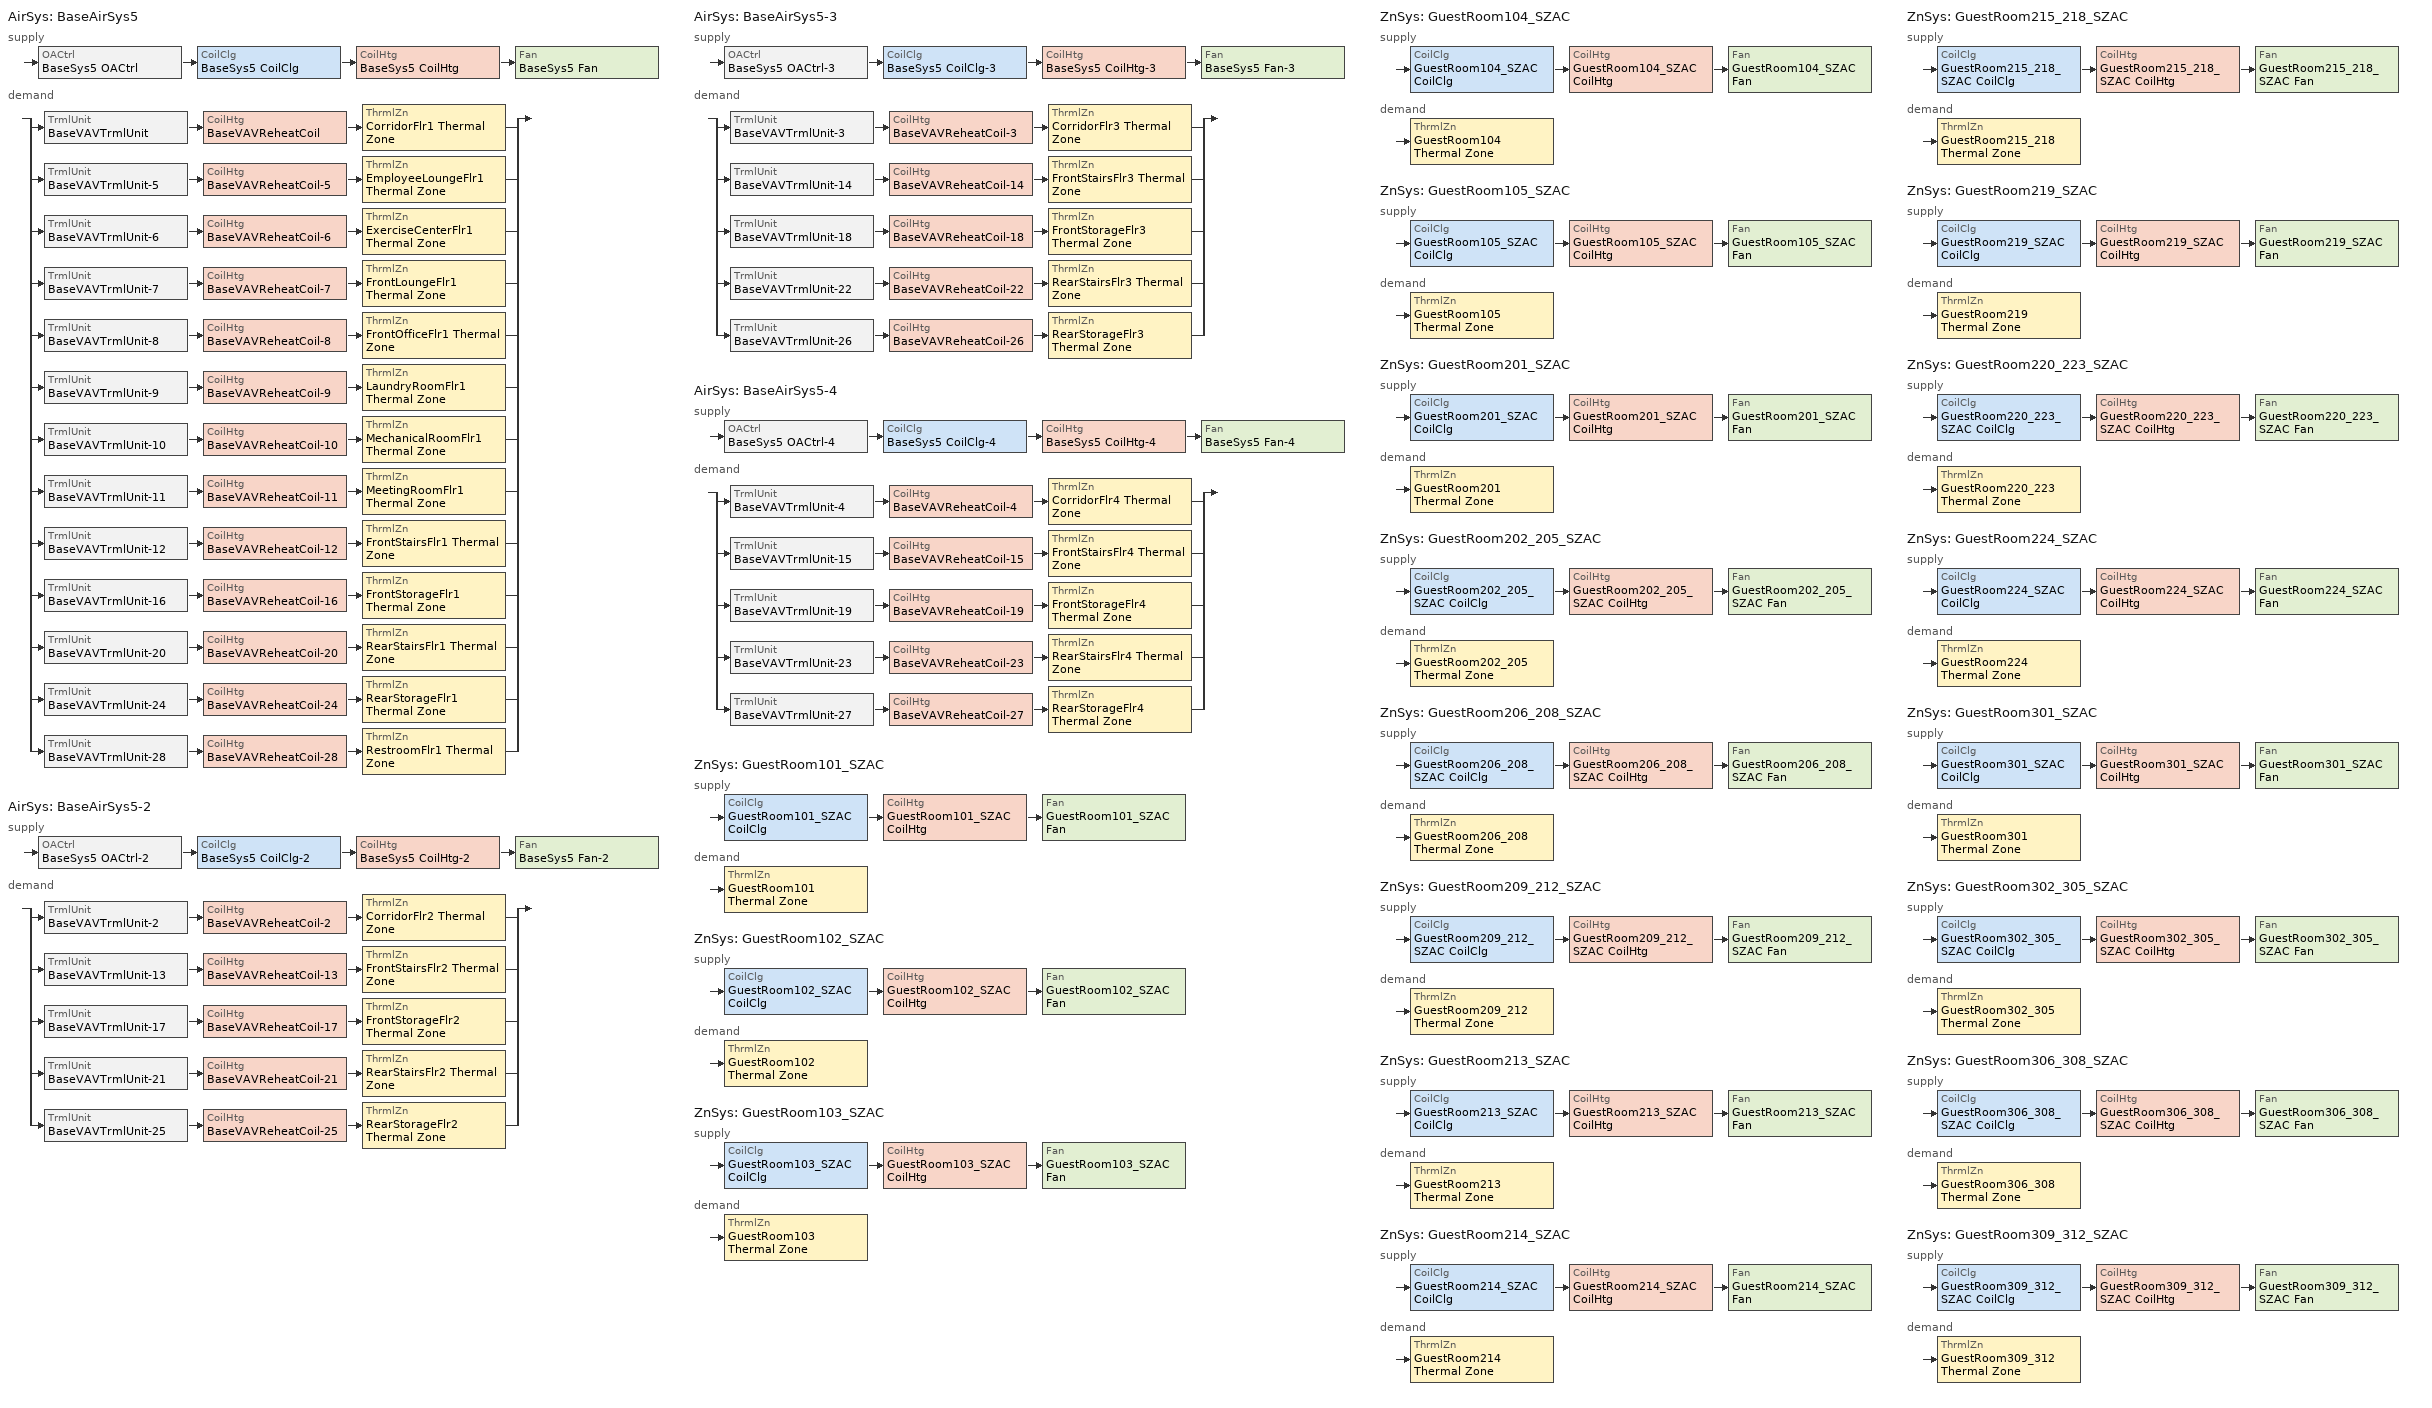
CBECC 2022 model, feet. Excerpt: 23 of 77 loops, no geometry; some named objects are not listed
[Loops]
AirSys 'BaseAirSys5'
 supply: OACtrl 'BaseSys5 OACtrl' > CoilClg 'BaseSys5 CoilClg' > CoilHtg 'BaseSys5 CoilHtg' > Fan 'BaseSys5 Fan'
 demand: split
  | TrmlUnit 'BaseVAVTrmlUnit' > CoilHtg 'BaseVAVReheatCoil' > ThrmlZn 'CorridorFlr1 Thermal Zone'
  | TrmlUnit 'BaseVAVTrmlUnit-5' > CoilHtg 'BaseVAVReheatCoil-5' > ThrmlZn 'EmployeeLoungeFlr1 Thermal Zone'
  | TrmlUnit 'BaseVAVTrmlUnit-6' > CoilHtg 'BaseVAVReheatCoil-6' > ThrmlZn 'ExerciseCenterFlr1 Thermal Zone'
  | TrmlUnit 'BaseVAVTrmlUnit-7' > CoilHtg 'BaseVAVReheatCoil-7' > ThrmlZn 'FrontLoungeFlr1 Thermal Zone'
  | TrmlUnit 'BaseVAVTrmlUnit-8' > CoilHtg 'BaseVAVReheatCoil-8' > ThrmlZn 'FrontOfficeFlr1 Thermal Zone'
  | TrmlUnit 'BaseVAVTrmlUnit-9' > CoilHtg 'BaseVAVReheatCoil-9' > ThrmlZn 'LaundryRoomFlr1 Thermal Zone'
  | TrmlUnit 'BaseVAVTrmlUnit-10' > CoilHtg 'BaseVAVReheatCoil-10' > ThrmlZn 'MechanicalRoomFlr1 Thermal Zone'
  | TrmlUnit 'BaseVAVTrmlUnit-11' > CoilHtg 'BaseVAVReheatCoil-11' > ThrmlZn 'MeetingRoomFlr1 Thermal Zone'
  | TrmlUnit 'BaseVAVTrmlUnit-12' > CoilHtg 'BaseVAVReheatCoil-12' > ThrmlZn 'FrontStairsFlr1 Thermal Zone'
  | TrmlUnit 'BaseVAVTrmlUnit-16' > CoilHtg 'BaseVAVReheatCoil-16' > ThrmlZn 'FrontStorageFlr1 Thermal Zone'
  | TrmlUnit 'BaseVAVTrmlUnit-20' > CoilHtg 'BaseVAVReheatCoil-20' > ThrmlZn 'RearStairsFlr1 Thermal Zone'
  | TrmlUnit 'BaseVAVTrmlUnit-24' > CoilHtg 'BaseVAVReheatCoil-24' > ThrmlZn 'RearStorageFlr1 Thermal Zone'
  | TrmlUnit 'BaseVAVTrmlUnit-28' > CoilHtg 'BaseVAVReheatCoil-28' > ThrmlZn 'RestroomFlr1 Thermal Zone'
AirSys 'BaseAirSys5-2'
 supply: OACtrl 'BaseSys5 OACtrl-2' > CoilClg 'BaseSys5 CoilClg-2' > CoilHtg 'BaseSys5 CoilHtg-2' > Fan 'BaseSys5 Fan-2'
 demand: split
  | TrmlUnit 'BaseVAVTrmlUnit-2' > CoilHtg 'BaseVAVReheatCoil-2' > ThrmlZn 'CorridorFlr2 Thermal Zone'
  | TrmlUnit 'BaseVAVTrmlUnit-13' > CoilHtg 'BaseVAVReheatCoil-13' > ThrmlZn 'FrontStairsFlr2 Thermal Zone'
  | TrmlUnit 'BaseVAVTrmlUnit-17' > CoilHtg 'BaseVAVReheatCoil-17' > ThrmlZn 'FrontStorageFlr2 Thermal Zone'
  | TrmlUnit 'BaseVAVTrmlUnit-21' > CoilHtg 'BaseVAVReheatCoil-21' > ThrmlZn 'RearStairsFlr2 Thermal Zone'
  | TrmlUnit 'BaseVAVTrmlUnit-25' > CoilHtg 'BaseVAVReheatCoil-25' > ThrmlZn 'RearStorageFlr2 Thermal Zone'
AirSys 'BaseAirSys5-3'
 supply: OACtrl 'BaseSys5 OACtrl-3' > CoilClg 'BaseSys5 CoilClg-3' > CoilHtg 'BaseSys5 CoilHtg-3' > Fan 'BaseSys5 Fan-3'
 demand: split
  | TrmlUnit 'BaseVAVTrmlUnit-3' > CoilHtg 'BaseVAVReheatCoil-3' > ThrmlZn 'CorridorFlr3 Thermal Zone'
  | TrmlUnit 'BaseVAVTrmlUnit-14' > CoilHtg 'BaseVAVReheatCoil-14' > ThrmlZn 'FrontStairsFlr3 Thermal Zone'
  | TrmlUnit 'BaseVAVTrmlUnit-18' > CoilHtg 'BaseVAVReheatCoil-18' > ThrmlZn 'FrontStorageFlr3 Thermal Zone'
  | TrmlUnit 'BaseVAVTrmlUnit-22' > CoilHtg 'BaseVAVReheatCoil-22' > ThrmlZn 'RearStairsFlr3 Thermal Zone'
  | TrmlUnit 'BaseVAVTrmlUnit-26' > CoilHtg 'BaseVAVReheatCoil-26' > ThrmlZn 'RearStorageFlr3 Thermal Zone'
AirSys 'BaseAirSys5-4'
 supply: OACtrl 'BaseSys5 OACtrl-4' > CoilClg 'BaseSys5 CoilClg-4' > CoilHtg 'BaseSys5 CoilHtg-4' > Fan 'BaseSys5 Fan-4'
 demand: split
  | TrmlUnit 'BaseVAVTrmlUnit-4' > CoilHtg 'BaseVAVReheatCoil-4' > ThrmlZn 'CorridorFlr4 Thermal Zone'
  | TrmlUnit 'BaseVAVTrmlUnit-15' > CoilHtg 'BaseVAVReheatCoil-15' > ThrmlZn 'FrontStairsFlr4 Thermal Zone'
  | TrmlUnit 'BaseVAVTrmlUnit-19' > CoilHtg 'BaseVAVReheatCoil-19' > ThrmlZn 'FrontStorageFlr4 Thermal Zone'
  | TrmlUnit 'BaseVAVTrmlUnit-23' > CoilHtg 'BaseVAVReheatCoil-23' > ThrmlZn 'RearStairsFlr4 Thermal Zone'
  | TrmlUnit 'BaseVAVTrmlUnit-27' > CoilHtg 'BaseVAVReheatCoil-27' > ThrmlZn 'RearStorageFlr4 Thermal Zone'
ZnSys 'GuestRoom101_SZAC'
 supply: CoilClg 'GuestRoom101_SZAC CoilClg' > CoilHtg 'GuestRoom101_SZAC CoilHtg' > Fan 'GuestRoom101_SZAC Fan'
 demand: ThrmlZn 'GuestRoom101 Thermal Zone'
ZnSys 'GuestRoom102_SZAC'
 supply: CoilClg 'GuestRoom102_SZAC CoilClg' > CoilHtg 'GuestRoom102_SZAC CoilHtg' > Fan 'GuestRoom102_SZAC Fan'
 demand: ThrmlZn 'GuestRoom102 Thermal Zone'
ZnSys 'GuestRoom103_SZAC'
 supply: CoilClg 'GuestRoom103_SZAC CoilClg' > CoilHtg 'GuestRoom103_SZAC CoilHtg' > Fan 'GuestRoom103_SZAC Fan'
 demand: ThrmlZn 'GuestRoom103 Thermal Zone'
ZnSys 'GuestRoom104_SZAC'
 supply: CoilClg 'GuestRoom104_SZAC CoilClg' > CoilHtg 'GuestRoom104_SZAC CoilHtg' > Fan 'GuestRoom104_SZAC Fan'
 demand: ThrmlZn 'GuestRoom104 Thermal Zone'
ZnSys 'GuestRoom105_SZAC'
 supply: CoilClg 'GuestRoom105_SZAC CoilClg' > CoilHtg 'GuestRoom105_SZAC CoilHtg' > Fan 'GuestRoom105_SZAC Fan'
 demand: ThrmlZn 'GuestRoom105 Thermal Zone'
ZnSys 'GuestRoom201_SZAC'
 supply: CoilClg 'GuestRoom201_SZAC CoilClg' > CoilHtg 'GuestRoom201_SZAC CoilHtg' > Fan 'GuestRoom201_SZAC Fan'
 demand: ThrmlZn 'GuestRoom201 Thermal Zone'
ZnSys 'GuestRoom202_205_SZAC'
 supply: CoilClg 'GuestRoom202_205_SZAC CoilClg' > CoilHtg 'GuestRoom202_205_SZAC CoilHtg' > Fan 'GuestRoom202_205_SZAC Fan'
 demand: ThrmlZn 'GuestRoom202_205 Thermal Zone'
ZnSys 'GuestRoom206_208_SZAC'
 supply: CoilClg 'GuestRoom206_208_SZAC CoilClg' > CoilHtg 'GuestRoom206_208_SZAC CoilHtg' > Fan 'GuestRoom206_208_SZAC Fan'
 demand: ThrmlZn 'GuestRoom206_208 Thermal Zone'
ZnSys 'GuestRoom209_212_SZAC'
 supply: CoilClg 'GuestRoom209_212_SZAC CoilClg' > CoilHtg 'GuestRoom209_212_SZAC CoilHtg' > Fan 'GuestRoom209_212_SZAC Fan'
 demand: ThrmlZn 'GuestRoom209_212 Thermal Zone'
ZnSys 'GuestRoom213_SZAC'
 supply: CoilClg 'GuestRoom213_SZAC CoilClg' > CoilHtg 'GuestRoom213_SZAC CoilHtg' > Fan 'GuestRoom213_SZAC Fan'
 demand: ThrmlZn 'GuestRoom213 Thermal Zone'
ZnSys 'GuestRoom214_SZAC'
 supply: CoilClg 'GuestRoom214_SZAC CoilClg' > CoilHtg 'GuestRoom214_SZAC CoilHtg' > Fan 'GuestRoom214_SZAC Fan'
 demand: ThrmlZn 'GuestRoom214 Thermal Zone'
ZnSys 'GuestRoom215_218_SZAC'
 supply: CoilClg 'GuestRoom215_218_SZAC CoilClg' > CoilHtg 'GuestRoom215_218_SZAC CoilHtg' > Fan 'GuestRoom215_218_SZAC Fan'
 demand: ThrmlZn 'GuestRoom215_218 Thermal Zone'
ZnSys 'GuestRoom219_SZAC'
 supply: CoilClg 'GuestRoom219_SZAC CoilClg' > CoilHtg 'GuestRoom219_SZAC CoilHtg' > Fan 'GuestRoom219_SZAC Fan'
 demand: ThrmlZn 'GuestRoom219 Thermal Zone'
ZnSys 'GuestRoom220_223_SZAC'
 supply: CoilClg 'GuestRoom220_223_SZAC CoilClg' > CoilHtg 'GuestRoom220_223_SZAC CoilHtg' > Fan 'GuestRoom220_223_SZAC Fan'
 demand: ThrmlZn 'GuestRoom220_223 Thermal Zone'
ZnSys 'GuestRoom224_SZAC'
 supply: CoilClg 'GuestRoom224_SZAC CoilClg' > CoilHtg 'GuestRoom224_SZAC CoilHtg' > Fan 'GuestRoom224_SZAC Fan'
 demand: ThrmlZn 'GuestRoom224 Thermal Zone'
ZnSys 'GuestRoom301_SZAC'
 supply: CoilClg 'GuestRoom301_SZAC CoilClg' > CoilHtg 'GuestRoom301_SZAC CoilHtg' > Fan 'GuestRoom301_SZAC Fan'
 demand: ThrmlZn 'GuestRoom301 Thermal Zone'
ZnSys 'GuestRoom302_305_SZAC'
 supply: CoilClg 'GuestRoom302_305_SZAC CoilClg' > CoilHtg 'GuestRoom302_305_SZAC CoilHtg' > Fan 'GuestRoom302_305_SZAC Fan'
 demand: ThrmlZn 'GuestRoom302_305 Thermal Zone'
ZnSys 'GuestRoom306_308_SZAC'
 supply: CoilClg 'GuestRoom306_308_SZAC CoilClg' > CoilHtg 'GuestRoom306_308_SZAC CoilHtg' > Fan 'GuestRoom306_308_SZAC Fan'
 demand: ThrmlZn 'GuestRoom306_308 Thermal Zone'
ZnSys 'GuestRoom309_312_SZAC'
 supply: CoilClg 'GuestRoom309_312_SZAC CoilClg' > CoilHtg 'GuestRoom309_312_SZAC CoilHtg' > Fan 'GuestRoom309_312_SZAC Fan'
 demand: ThrmlZn 'GuestRoom309_312 Thermal Zone'
[AirSys] Type=PVAV; CtrlSysType=DDCToZone; ReheatCtrlMthd=DualMaximum; OptStart=1
Name | ClRstSupHi
BaseAirSys5 | 60
BaseAirSys5-2; BaseAirSys5-3; BaseAirSys5-4
[AirSeg]
Name | Sys | Type
BaseSys5 SupAirSeg | BaseAirSys5 | Supply
BaseSys5 RetAirSeg | BaseAirSys5
BaseSys5 SupAirSeg-2; BaseSys5 RetAirSeg-2 | BaseAirSys5-2
BaseSys5 SupAirSeg-3 | BaseAirSys5-3 | Supply
BaseSys5 RetAirSeg-3 | BaseAirSys5-3 | Return
BaseSys5 SupAirSeg-4 | BaseAirSys5-4 | Supply
BaseSys5 RetAirSeg-4 | BaseAirSys5-4 | Return
[CoilClg] Type=DirectExpansion
BaseSys5 CoilClg: Sys=BaseAirSys5; FuelSrc=Electric; NumClgStages=2
BaseSys5 CoilClg-2: Sys=BaseAirSys5-2; FuelSrc=Electric; NumClgStages=2
BaseSys5 CoilClg-3: Sys=BaseAirSys5-3; FuelSrc=Electric; NumClgStages=2
BaseSys5 CoilClg-4: Sys=BaseAirSys5-4; FuelSrc=Electric; NumClgStages=2
GuestRoom101_SZAC CoilClg: Sys=GuestRoom101_SZAC
GuestRoom102_SZAC CoilClg: Sys=GuestRoom102_SZAC
GuestRoom103_SZAC CoilClg: Sys=GuestRoom103_SZAC
GuestRoom104_SZAC CoilClg: Sys=GuestRoom104_SZAC
GuestRoom105_SZAC CoilClg: Sys=GuestRoom105_SZAC
GuestRoom201_SZAC CoilClg: Sys=GuestRoom201_SZAC
GuestRoom202_205_SZAC CoilClg: Sys=GuestRoom202_205_SZAC
GuestRoom206_208_SZAC CoilClg: Sys=GuestRoom206_208_SZAC
GuestRoom209_212_SZAC CoilClg: Sys=GuestRoom209_212_SZAC
GuestRoom213_SZAC CoilClg: Sys=GuestRoom213_SZAC
GuestRoom214_SZAC CoilClg: Sys=GuestRoom214_SZAC
GuestRoom215_218_SZAC CoilClg: Sys=GuestRoom215_218_SZAC
GuestRoom219_SZAC CoilClg: Sys=GuestRoom219_SZAC
GuestRoom220_223_SZAC CoilClg: Sys=GuestRoom220_223_SZAC
GuestRoom224_SZAC CoilClg: Sys=GuestRoom224_SZAC
GuestRoom301_SZAC CoilClg: Sys=GuestRoom301_SZAC
GuestRoom302_305_SZAC CoilClg: Sys=GuestRoom302_305_SZAC
GuestRoom306_308_SZAC CoilClg: Sys=GuestRoom306_308_SZAC
GuestRoom309_312_SZAC CoilClg: Sys=GuestRoom309_312_SZAC
[CoilHtg]
Name | Sys | Type | FluidSegInRef | FluidSegOutRef
BaseSys5 CoilHtg; BaseVAVReheatCoil; BaseVAVReheatCoil-5; BaseVAVReheatCoil-6; BaseVAVReheatCoil-7; BaseVAVReheatCoil-8; BaseVAVReheatCoil-9; BaseVAVReheatCoil-10; BaseVAVReheatCoil-11; BaseVAVReheatCoil-12; BaseVAVReheatCoil-16; BaseVAVReheatCoil-20; BaseVAVReheatCoil-24; BaseVAVReheatCoil-28 | BaseAirSys5 | HotWater | BaseHWPrimSupSeg | BaseHWPrimRetSeg
BaseSys5 CoilHtg-2; BaseVAVReheatCoil-2; BaseVAVReheatCoil-13; BaseVAVReheatCoil-17; BaseVAVReheatCoil-21; BaseVAVReheatCoil-25 | BaseAirSys5-2 | HotWater | BaseHWPrimSupSeg | BaseHWPrimRetSeg
BaseSys5 CoilHtg-3; BaseVAVReheatCoil-3; BaseVAVReheatCoil-14; BaseVAVReheatCoil-18; BaseVAVReheatCoil-22; BaseVAVReheatCoil-26 | BaseAirSys5-3 | HotWater | BaseHWPrimSupSeg | BaseHWPrimRetSeg
BaseSys5 CoilHtg-4; BaseVAVReheatCoil-4; BaseVAVReheatCoil-15; BaseVAVReheatCoil-19; BaseVAVReheatCoil-23; BaseVAVReheatCoil-27 | BaseAirSys5-4 | HotWater | BaseHWPrimSupSeg | BaseHWPrimRetSeg
GuestRoom101_SZAC CoilHtg | GuestRoom101_SZAC | Furnace
GuestRoom102_SZAC CoilHtg | GuestRoom102_SZAC | Furnace
GuestRoom103_SZAC CoilHtg | GuestRoom103_SZAC | Furnace
GuestRoom104_SZAC CoilHtg | GuestRoom104_SZAC | Furnace
GuestRoom105_SZAC CoilHtg | GuestRoom105_SZAC | Furnace
GuestRoom201_SZAC CoilHtg | GuestRoom201_SZAC | Furnace
GuestRoom202_205_SZAC CoilHtg | GuestRoom202_205_SZAC | Furnace
GuestRoom206_208_SZAC CoilHtg | GuestRoom206_208_SZAC | Furnace
GuestRoom209_212_SZAC CoilHtg | GuestRoom209_212_SZAC | Furnace
GuestRoom213_SZAC CoilHtg | GuestRoom213_SZAC | Furnace
GuestRoom214_SZAC CoilHtg | GuestRoom214_SZAC | Furnace
GuestRoom215_218_SZAC CoilHtg | GuestRoom215_218_SZAC | Furnace
GuestRoom219_SZAC CoilHtg | GuestRoom219_SZAC | Furnace
GuestRoom220_223_SZAC CoilHtg | GuestRoom220_223_SZAC | Furnace
GuestRoom224_SZAC CoilHtg | GuestRoom224_SZAC | Furnace
GuestRoom301_SZAC CoilHtg | GuestRoom301_SZAC | Furnace
GuestRoom302_305_SZAC CoilHtg | GuestRoom302_305_SZAC | Furnace
GuestRoom306_308_SZAC CoilHtg | GuestRoom306_308_SZAC | Furnace
GuestRoom309_312_SZAC CoilHtg | GuestRoom309_312_SZAC | Furnace
[Fan]
Name | Sys | CtrlMthd
BaseSys5 Fan | BaseAirSys5 | VariableSpeedDrive
BaseSys5 Fan-2 | BaseAirSys5-2 | VariableSpeedDrive
BaseSys5 Fan-3 | BaseAirSys5-3 | VariableSpeedDrive
BaseSys5 Fan-4 | BaseAirSys5-4 | VariableSpeedDrive
GuestRoom101_SZAC Fan | GuestRoom101_SZAC | ConstantVolume
GuestRoom102_SZAC Fan | GuestRoom102_SZAC | ConstantVolume
GuestRoom103_SZAC Fan | GuestRoom103_SZAC | ConstantVolume
GuestRoom104_SZAC Fan | GuestRoom104_SZAC | ConstantVolume
GuestRoom105_SZAC Fan | GuestRoom105_SZAC | ConstantVolume
GuestRoom201_SZAC Fan | GuestRoom201_SZAC | ConstantVolume
GuestRoom202_205_SZAC Fan | GuestRoom202_205_SZAC | ConstantVolume
GuestRoom206_208_SZAC Fan | GuestRoom206_208_SZAC | ConstantVolume
GuestRoom209_212_SZAC Fan | GuestRoom209_212_SZAC | ConstantVolume
GuestRoom213_SZAC Fan | GuestRoom213_SZAC | ConstantVolume
GuestRoom214_SZAC Fan | GuestRoom214_SZAC | ConstantVolume
GuestRoom215_218_SZAC Fan | GuestRoom215_218_SZAC | ConstantVolume
GuestRoom219_SZAC Fan | GuestRoom219_SZAC | ConstantVolume
GuestRoom220_223_SZAC Fan | GuestRoom220_223_SZAC | ConstantVolume
GuestRoom224_SZAC Fan | GuestRoom224_SZAC | ConstantVolume
GuestRoom301_SZAC Fan | GuestRoom301_SZAC | ConstantVolume
GuestRoom302_305_SZAC Fan | GuestRoom302_305_SZAC | ConstantVolume
GuestRoom306_308_SZAC Fan | GuestRoom306_308_SZAC | ConstantVolume
GuestRoom309_312_SZAC Fan | GuestRoom309_312_SZAC | ConstantVolume
[TrmlUnit] Type=VAVReheatBox
Name | Sys | ZnServedRef | PriAirSegRef
BaseVAVTrmlUnit | BaseAirSys5 | CorridorFlr1 Thermal Zone | BaseSys5 SupAirSeg
BaseVAVTrmlUnit-5 | BaseAirSys5 | EmployeeLoungeFlr1 Thermal Zone | BaseSys5 SupAirSeg
BaseVAVTrmlUnit-6 | BaseAirSys5 | ExerciseCenterFlr1 Thermal Zone | BaseSys5 SupAirSeg
BaseVAVTrmlUnit-7 | BaseAirSys5 | FrontLoungeFlr1 Thermal Zone | BaseSys5 SupAirSeg
BaseVAVTrmlUnit-8 | BaseAirSys5 | FrontOfficeFlr1 Thermal Zone | BaseSys5 SupAirSeg
BaseVAVTrmlUnit-9 | BaseAirSys5 | LaundryRoomFlr1 Thermal Zone | BaseSys5 SupAirSeg
BaseVAVTrmlUnit-10 | BaseAirSys5 | MechanicalRoomFlr1 Thermal Zone | BaseSys5 SupAirSeg
BaseVAVTrmlUnit-11 | BaseAirSys5 | MeetingRoomFlr1 Thermal Zone | BaseSys5 SupAirSeg
BaseVAVTrmlUnit-12 | BaseAirSys5 | FrontStairsFlr1 Thermal Zone | BaseSys5 SupAirSeg
BaseVAVTrmlUnit-16 | BaseAirSys5 | FrontStorageFlr1 Thermal Zone | BaseSys5 SupAirSeg
BaseVAVTrmlUnit-20 | BaseAirSys5 | RearStairsFlr1 Thermal Zone | BaseSys5 SupAirSeg
BaseVAVTrmlUnit-24 | BaseAirSys5 | RearStorageFlr1 Thermal Zone | BaseSys5 SupAirSeg
BaseVAVTrmlUnit-28 | BaseAirSys5 | RestroomFlr1 Thermal Zone | BaseSys5 SupAirSeg
BaseVAVTrmlUnit-2 | BaseAirSys5-2 | CorridorFlr2 Thermal Zone | BaseSys5 SupAirSeg-2
BaseVAVTrmlUnit-13 | BaseAirSys5-2 | FrontStairsFlr2 Thermal Zone | BaseSys5 SupAirSeg-2
BaseVAVTrmlUnit-17 | BaseAirSys5-2 | FrontStorageFlr2 Thermal Zone | BaseSys5 SupAirSeg-2
BaseVAVTrmlUnit-21 | BaseAirSys5-2 | RearStairsFlr2 Thermal Zone | BaseSys5 SupAirSeg-2
BaseVAVTrmlUnit-25 | BaseAirSys5-2 | RearStorageFlr2 Thermal Zone | BaseSys5 SupAirSeg-2
BaseVAVTrmlUnit-3 | BaseAirSys5-3 | CorridorFlr3 Thermal Zone | BaseSys5 SupAirSeg-3
BaseVAVTrmlUnit-14 | BaseAirSys5-3 | FrontStairsFlr3 Thermal Zone | BaseSys5 SupAirSeg-3
BaseVAVTrmlUnit-18 | BaseAirSys5-3 | FrontStorageFlr3 Thermal Zone | BaseSys5 SupAirSeg-3
BaseVAVTrmlUnit-22 | BaseAirSys5-3 | RearStairsFlr3 Thermal Zone | BaseSys5 SupAirSeg-3
BaseVAVTrmlUnit-26 | BaseAirSys5-3 | RearStorageFlr3 Thermal Zone | BaseSys5 SupAirSeg-3
BaseVAVTrmlUnit-4 | BaseAirSys5-4 | CorridorFlr4 Thermal Zone | BaseSys5 SupAirSeg-4
BaseVAVTrmlUnit-15 | BaseAirSys5-4 | FrontStairsFlr4 Thermal Zone | BaseSys5 SupAirSeg-4
BaseVAVTrmlUnit-19 | BaseAirSys5-4 | FrontStorageFlr4 Thermal Zone | BaseSys5 SupAirSeg-4
BaseVAVTrmlUnit-23 | BaseAirSys5-4 | RearStairsFlr4 Thermal Zone | BaseSys5 SupAirSeg-4
BaseVAVTrmlUnit-27 | BaseAirSys5-4 | RearStorageFlr4 Thermal Zone | BaseSys5 SupAirSeg-4
[OACtrl]
Name | Sys | EconoCtrlMthd | EconoIntegration | EconoHiTempLockout | AirSegSupRef | AirSegRetRef
BaseSys5 OACtrl | BaseAirSys5 | FixedDryBulb | Integrated | 75 | BaseSys5 SupAirSeg | BaseSys5 RetAirSeg
BaseSys5 OACtrl-2 | BaseAirSys5-2 |  |  |  | BaseSys5 SupAirSeg-2 | BaseSys5 RetAirSeg-2
BaseSys5 OACtrl-3 | BaseAirSys5-3 |  |  |  | BaseSys5 SupAirSeg-3 | BaseSys5 RetAirSeg-3
BaseSys5 OACtrl-4 | BaseAirSys5-4 | FixedDryBulb | Integrated | 75 | BaseSys5 SupAirSeg-4 | BaseSys5 RetAirSeg-4
[ZnSys] Type=SZAC; SubType=Split1Phase; FanCtrl=Cycling
Name | Cnt
GuestRoom101_SZAC; GuestRoom102_SZAC; GuestRoom103_SZAC; GuestRoom104_SZAC; GuestRoom105_SZAC; GuestRoom201_SZAC; GuestRoom213_SZAC; GuestRoom214_SZAC; GuestRoom219_SZAC; GuestRoom224_SZAC; GuestRoom301_SZAC
GuestRoom202_205_SZAC; GuestRoom209_212_SZAC; GuestRoom215_218_SZAC; GuestRoom220_223_SZAC; GuestRoom302_305_SZAC; GuestRoom309_312_SZAC | 4
GuestRoom206_208_SZAC; GuestRoom306_308_SZAC | 3
